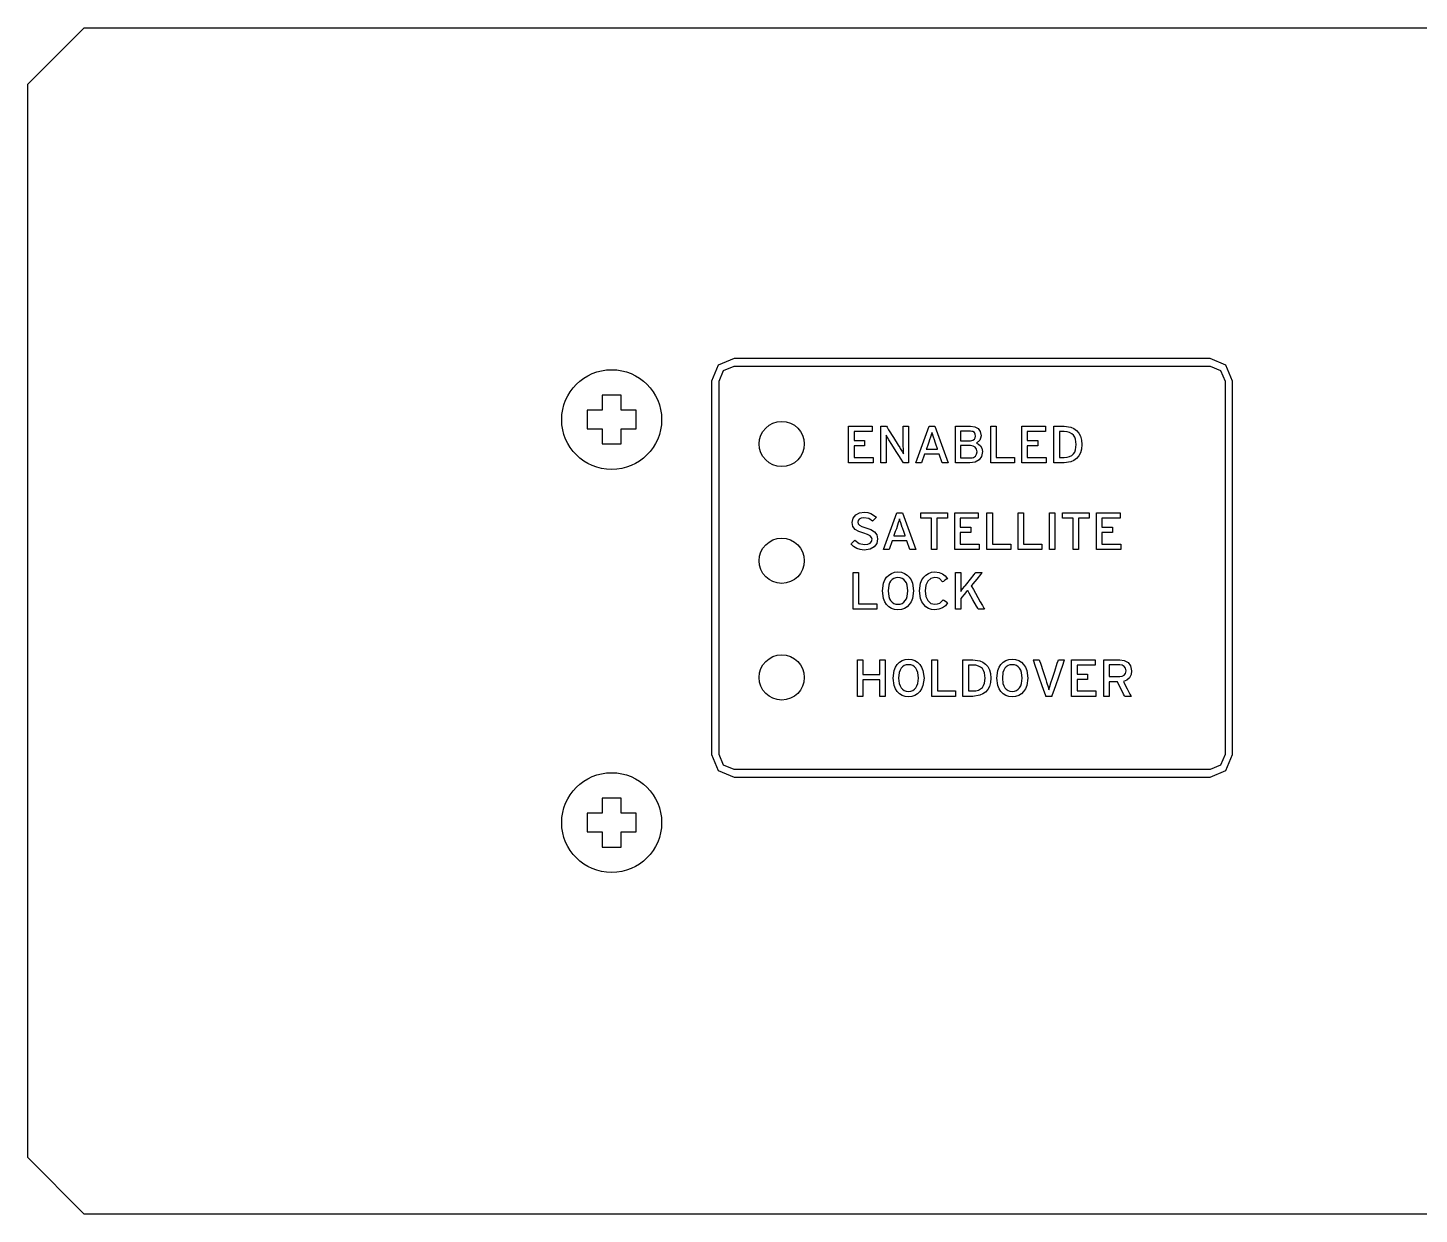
# Model space of a CAD drawing. Extents: x 294.5 to 305.5, y 218.5 to 222.1.
# Drawn here: x 294.5 to 298.194, y 218.902 to 222.052 of the extents above; entities that cross this region are included whole.
import ezdxf

# ---------------------------------------------------------------- set-up
doc = ezdxf.new("R2010")
doc.units = 0
doc.header["$MEASUREMENT"] = 0
doc.layers.get('0').update_dxf_attribs({"linetype": 'CONTINUOUS'})

msp = doc.modelspace()

# ---------------------------------------------------------------- linework, layer by layer
at = {"color": 7}
for points in [[(300, 218.9022), (298.0355, 218.9022), (296.3218, 218.9022), (295.1097, 218.9022), (294.7701, 218.9022), (294.6499, 218.9022), (294.4999, 219.0525), (294.4999, 219.1749), (294.4999, 219.4978), (294.4999, 220.4775), (294.4999, 221.4572), (294.4999, 221.78), (294.4999, 221.9025), (294.6499, 222.0523), (294.7701, 222.0523), (295.1097, 222.0523), (296.3218, 222.0523), (298.0355, 222.0523), (300, 222.0523)], [(296.3755, 221.1741), (296.3331, 221.1566), (296.3155, 221.1141), (296.3155, 221.0715), (296.3155, 220.9592), (296.3155, 220.6185), (296.3155, 220.2778), (296.3155, 220.1655), (296.3155, 220.123), (296.3331, 220.0805), (296.3755, 220.0629), (296.3897, 220.0629), (296.4298, 220.0629), (296.5729, 220.0629), (296.7752, 220.0629), (297.0071, 220.0629), (297.239, 220.0629), (297.4413, 220.0629), (297.5843, 220.0629), (297.6244, 220.0629), (297.6386, 220.0629), (297.681, 220.0805), (297.6986, 220.123), (297.6986, 220.1655), (297.6986, 220.2778), (297.6986, 220.6185), (297.6986, 220.9592), (297.6986, 221.0715), (297.6986, 221.1141), (297.681, 221.1566), (297.6386, 221.1741), (297.6244, 221.1741), (297.5843, 221.1741), (297.4413, 221.1741), (297.239, 221.1741), (297.0071, 221.1741), (296.7752, 221.1741), (296.5729, 221.1741), (296.4298, 221.1741), (296.3897, 221.1741), (296.3755, 221.1741)], [(296.3355, 220.123), (296.3355, 220.1655), (296.3355, 220.2778), (296.3355, 220.4366), (296.3355, 220.6185), (296.3355, 220.8005), (296.3355, 220.9592), (296.3355, 221.0715), (296.3355, 221.1141), (296.3473, 221.1424), (296.3755, 221.1541), (296.3897, 221.1541), (296.4298, 221.1541), (296.5729, 221.1541), (296.7752, 221.1541), (297.0071, 221.1541), (297.239, 221.1541), (297.4413, 221.1541), (297.5843, 221.1541), (297.6244, 221.1541), (297.6386, 221.1541), (297.6669, 221.1424), (297.6786, 221.1141), (297.6786, 221.0715), (297.6786, 220.9592), (297.6786, 220.8005), (297.6786, 220.6185), (297.6786, 220.4366), (297.6786, 220.2778), (297.6786, 220.1655), (297.6786, 220.123), (297.6669, 220.0946), (297.6386, 220.0829), (297.6244, 220.0829), (297.5843, 220.0829), (297.4413, 220.0829), (297.239, 220.0829), (297.0071, 220.0829), (296.7752, 220.0829), (296.5729, 220.0829), (296.4298, 220.0829), (296.3897, 220.0829), (296.3755, 220.0829), (296.3473, 220.0946), (296.3355, 220.123)], [(296.8246, 220.8974), (296.823, 220.9), (296.8186, 220.9069), (296.8124, 220.9166), (296.8052, 220.9278), (296.7981, 220.9389), (296.7919, 220.9486), (296.7875, 220.9555), (296.7858, 220.9581), (296.7787, 220.9703), (296.7787, 220.966), (296.7787, 220.9596), (296.7787, 220.9476), (296.7787, 220.9454), (296.7787, 220.9398), (296.7787, 220.9225), (296.7787, 220.9053), (296.7787, 220.8996), (296.7787, 220.8974), (296.7765, 220.8974), (296.7717, 220.8974), (296.7668, 220.8974), (296.7646, 220.8974), (296.7646, 220.8985), (296.7646, 220.9016), (296.7646, 220.9126), (296.7646, 220.9281), (296.7646, 220.9459), (296.7646, 220.9637), (296.7646, 220.9792), (296.7646, 220.9902), (296.7646, 220.9933), (296.7646, 220.9944), (296.767, 220.9944), (296.7721, 220.9944), (296.7772, 220.9944), (296.7795, 220.9944), (296.7811, 220.9918), (296.7853, 220.9851), (296.7979, 220.9647), (296.8106, 220.9443), (296.8148, 220.9376), (296.8163, 220.9351), (296.8209, 220.9276), (296.8245, 220.9215), (296.8244, 220.9257), (296.8244, 220.9321), (296.8243, 220.9442), (296.8243, 220.9464), (296.8243, 220.9521), (296.8243, 220.9693), (296.8243, 220.9866), (296.8243, 220.9922), (296.8243, 220.9944), (296.8265, 220.9944), (296.8314, 220.9944), (296.8363, 220.9944), (296.8385, 220.9944), (296.8385, 220.9933), (296.8385, 220.9902), (296.8385, 220.9792), (296.8385, 220.9637), (296.8385, 220.9459), (296.8385, 220.9281), (296.8385, 220.9126), (296.8385, 220.9016), (296.8385, 220.8985), (296.8385, 220.8974), (296.8364, 220.8974), (296.8316, 220.8974), (296.8268, 220.8974), (296.8246, 220.8974)], [(297.0013, 220.8974), (296.9996, 220.8974), (296.9953, 220.8974), (296.982, 220.8974), (296.9687, 220.8974), (296.9643, 220.8974), (296.9627, 220.8974), (296.9627, 220.8985), (296.9627, 220.9016), (296.9627, 220.9126), (296.9627, 220.9281), (296.9627, 220.9459), (296.9627, 220.9637), (296.9627, 220.9792), (296.9627, 220.9902), (296.9627, 220.9933), (296.9627, 220.9944), (296.9644, 220.9944), (296.9689, 220.9944), (296.9827, 220.9944), (296.9964, 220.9944), (297.0009, 220.9944), (297.0027, 220.9944), (297.0142, 220.9928), (297.023, 220.988), (297.0287, 220.9801), (297.0306, 220.9693), (297.0297, 220.9626), (297.0271, 220.9572), (297.0183, 220.9496), (297.024, 220.9471), (297.0293, 220.9426), (297.0331, 220.936), (297.0345, 220.9273), (297.0323, 220.9142), (297.0259, 220.9048), (297.0154, 220.8993), (297.0013, 220.8974)], [(297.0025, 220.9812), (297.0014, 220.9812), (296.9984, 220.9812), (296.9894, 220.9812), (296.9805, 220.9812), (296.9775, 220.9812), (296.9764, 220.9812), (296.9764, 220.9801), (296.9764, 220.9773), (296.9764, 220.9686), (296.9764, 220.96), (296.9764, 220.9572), (296.9764, 220.9561), (296.9775, 220.9561), (296.9805, 220.9561), (296.9894, 220.9561), (296.9984, 220.9561), (297.0014, 220.9561), (297.0025, 220.9561), (297.0059, 220.9563), (297.0087, 220.9571), (297.0129, 220.9598), (297.0153, 220.9637), (297.0161, 220.9683), (297.0153, 220.9734), (297.0129, 220.9775), (297.0087, 220.9802), (297.0059, 220.9809), (297.0025, 220.9812)], [(297.251, 220.8974), (297.2499, 220.8974), (297.2469, 220.8974), (297.2377, 220.8974), (297.2286, 220.8974), (297.2256, 220.8974), (297.2244, 220.8974), (297.2244, 220.8985), (297.2244, 220.9016), (297.2244, 220.9126), (297.2244, 220.9281), (297.2244, 220.9459), (297.2244, 220.9637), (297.2244, 220.9792), (297.2244, 220.9902), (297.2244, 220.9933), (297.2244, 220.9944), (297.2256, 220.9944), (297.2286, 220.9944), (297.2377, 220.9944), (297.2469, 220.9944), (297.2499, 220.9944), (297.251, 220.9944), (297.2695, 220.9916), (297.2775, 220.9881), (297.2845, 220.983), (297.2903, 220.9763), (297.2946, 220.9679), (297.2974, 220.9578), (297.2983, 220.9459), (297.2974, 220.934), (297.2945, 220.9239), (297.2901, 220.9155), (297.2842, 220.9088), (297.2772, 220.9037), (297.2692, 220.9002), (297.251, 220.8974)], [(297.251, 220.9802), (297.2492, 220.9802), (297.245, 220.9802), (297.2409, 220.9802), (297.239, 220.9802), (297.239, 220.9794), (297.239, 220.9772), (297.239, 220.9694), (297.239, 220.9584), (297.239, 220.9457), (297.239, 220.9331), (297.239, 220.9221), (297.239, 220.9143), (297.239, 220.9121), (297.239, 220.9113), (297.2409, 220.9113), (297.245, 220.9113), (297.2492, 220.9113), (297.251, 220.9113), (297.2591, 220.912), (297.2658, 220.9139), (297.2714, 220.9169), (297.2759, 220.921), (297.2793, 220.926), (297.2816, 220.9319), (297.2834, 220.9459), (297.2816, 220.9598), (297.2793, 220.9657), (297.2759, 220.9707), (297.2714, 220.9747), (297.2658, 220.9777), (297.2591, 220.9795), (297.251, 220.9802)], [(296.9076, 220.9557), (296.9034, 220.9679), (296.9014, 220.9739), (296.9001, 220.9781), (296.8989, 220.9739), (296.8971, 220.9681), (296.8931, 220.9557), (296.8928, 220.9548), (296.8919, 220.9522), (296.8892, 220.9446), (296.8866, 220.9369), (296.8857, 220.9343), (296.8853, 220.9334), (296.8866, 220.9334), (296.89, 220.9334), (296.9003, 220.9334), (296.9107, 220.9334), (296.9141, 220.9334), (296.9154, 220.9334), (296.915, 220.9343), (296.9141, 220.9369), (296.9115, 220.9446), (296.9088, 220.9522), (296.9079, 220.9548), (296.9076, 220.9557)], [(297.0028, 220.9429), (297.0017, 220.9429), (296.9987, 220.9429), (296.9896, 220.9429), (296.9805, 220.9429), (296.9775, 220.9429), (296.9764, 220.9429), (296.9764, 220.9415), (296.9764, 220.9378), (296.9764, 220.9327), (296.9764, 220.9268), (296.9764, 220.9208), (296.9764, 220.9157), (296.9764, 220.912), (296.9764, 220.9106), (296.9775, 220.9106), (296.9804, 220.9106), (296.9894, 220.9106), (296.9983, 220.9106), (297.0012, 220.9106), (297.0023, 220.9106), (297.0068, 220.9109), (297.0106, 220.9118), (297.0136, 220.9132), (297.016, 220.9151), (297.019, 220.9201), (297.02, 220.9266), (297.0188, 220.9334), (297.0155, 220.9385), (297.0101, 220.9417), (297.0028, 220.9429)], [(296.72, 220.6658), (296.7098, 220.6669), (296.7005, 220.6701), (296.6923, 220.675), (296.6855, 220.6814), (296.6871, 220.683), (296.6906, 220.6865), (296.6942, 220.69), (296.6958, 220.6916), (296.7075, 220.6832), (296.7211, 220.6801), (296.73, 220.681), (296.7363, 220.6836), (296.74, 220.6881), (296.7412, 220.6943), (296.7401, 220.6993), (296.7363, 220.7033), (296.7296, 220.7068), (296.7194, 220.7102), (296.7059, 220.7148), (296.6963, 220.7203), (296.6907, 220.728), (296.6888, 220.7391), (296.6913, 220.7503), (296.6982, 220.7589), (296.7084, 220.7643), (296.7209, 220.7662), (296.7302, 220.7653), (296.7385, 220.7626), (296.7528, 220.753), (296.7511, 220.7513), (296.7476, 220.7477), (296.744, 220.7441), (296.7424, 220.7425), (296.7324, 220.7493), (296.7199, 220.7516), (296.7125, 220.7507), (296.7075, 220.7481), (296.7045, 220.7443), (296.7036, 220.7397), (296.7045, 220.7352), (296.7079, 220.7315), (296.7144, 220.7281), (296.7248, 220.7245), (296.7377, 220.7199), (296.7476, 220.7142), (296.7538, 220.7064), (296.756, 220.6953), (296.7538, 220.6833), (296.7473, 220.674), (296.7361, 220.668), (296.72, 220.6658)], [(296.8216, 220.7258), (296.8174, 220.7379), (296.8155, 220.7438), (296.8141, 220.7482), (296.813, 220.7439), (296.8111, 220.738), (296.807, 220.7255), (296.8067, 220.7246), (296.8058, 220.7221), (296.8031, 220.7145), (296.8004, 220.7069), (296.7995, 220.7044), (296.7992, 220.7035), (296.8005, 220.7035), (296.8039, 220.7035), (296.8142, 220.7035), (296.8245, 220.7035), (296.8279, 220.7035), (296.8292, 220.7035), (296.8289, 220.7044), (296.828, 220.707), (296.8254, 220.7147), (296.8228, 220.7223), (296.8219, 220.7249), (296.8216, 220.7258)], [(296.8101, 220.5071), (296.801, 220.5081), (296.793, 220.5108), (296.7859, 220.5152), (296.78, 220.5212), (296.7752, 220.5285), (296.7718, 220.537), (296.7689, 220.5573), (296.7718, 220.5776), (296.7752, 220.5862), (296.78, 220.5935), (296.7859, 220.5994), (296.793, 220.6038), (296.801, 220.6066), (296.8101, 220.6075), (296.8191, 220.6066), (296.8272, 220.6038), (296.8342, 220.5994), (296.8401, 220.5935), (296.8449, 220.5862), (296.8484, 220.5776), (296.8513, 220.5573), (296.8484, 220.537), (296.8449, 220.5285), (296.8401, 220.5212), (296.8342, 220.5152), (296.8272, 220.5108), (296.8191, 220.5081), (296.8101, 220.5071)], [(296.8101, 220.5929), (296.8041, 220.5923), (296.7988, 220.5905), (296.7943, 220.5875), (296.7906, 220.5834), (296.7876, 220.5783), (296.7855, 220.5722), (296.7838, 220.5573), (296.7855, 220.5426), (296.7876, 220.5365), (296.7906, 220.5314), (296.7943, 220.5273), (296.7988, 220.5242), (296.8041, 220.5224), (296.8101, 220.5217), (296.8161, 220.5224), (296.8213, 220.5242), (296.8258, 220.5273), (296.8296, 220.5314), (296.8325, 220.5365), (296.8346, 220.5426), (296.8363, 220.5573), (296.8346, 220.5722), (296.8325, 220.5783), (296.8296, 220.5834), (296.8258, 220.5875), (296.8213, 220.5905), (296.8161, 220.5923), (296.8101, 220.5929)], [(296.9084, 220.5071), (296.8994, 220.5081), (296.8914, 220.5108), (296.8844, 220.5152), (296.8785, 220.5212), (296.8737, 220.5285), (296.8703, 220.537), (296.8674, 220.5573), (296.8703, 220.5776), (296.8737, 220.5862), (296.8785, 220.5935), (296.8844, 220.5994), (296.8914, 220.6038), (296.8994, 220.6066), (296.9084, 220.6075), (296.9194, 220.6063), (296.9284, 220.6028), (296.9357, 220.5971), (296.9415, 220.5892), (296.9394, 220.588), (296.935, 220.5853), (296.9306, 220.5826), (296.9286, 220.5814), (296.9204, 220.5901), (296.9151, 220.5922), (296.9084, 220.5929), (296.8972, 220.5905), (296.889, 220.5834), (296.884, 220.5722), (296.8823, 220.5573), (296.884, 220.5426), (296.889, 220.5314), (296.8972, 220.5242), (296.9084, 220.5217), (296.9153, 220.5225), (296.9211, 220.5249), (296.9298, 220.5339), (296.9317, 220.5327), (296.9359, 220.5299), (296.9401, 220.5271), (296.942, 220.5258), (296.9359, 220.5179), (296.9281, 220.512), (296.9189, 220.5084), (296.9084, 220.5071)], [(297.023, 220.5088), (297.0218, 220.511), (297.0187, 220.5166), (297.0091, 220.5338), (296.9995, 220.5509), (296.9964, 220.5565), (296.9952, 220.5587), (296.9944, 220.5577), (296.9924, 220.5553), (296.9861, 220.5478), (296.9799, 220.5404), (296.9778, 220.5379), (296.9771, 220.537), (296.9771, 220.5358), (296.9771, 220.5326), (296.9771, 220.5229), (296.9771, 220.5132), (296.9771, 220.51), (296.9771, 220.5088), (296.9748, 220.5088), (296.9699, 220.5088), (296.965, 220.5088), (296.9628, 220.5088), (296.9628, 220.5099), (296.9628, 220.513), (296.9628, 220.524), (296.9628, 220.5396), (296.9628, 220.5575), (296.9628, 220.5754), (296.9628, 220.5909), (296.9628, 220.602), (296.9628, 220.6051), (296.9628, 220.6061), (296.965, 220.6061), (296.9699, 220.6061), (296.9748, 220.6061), (296.9771, 220.6061), (296.9771, 220.6047), (296.9771, 220.6009), (296.9771, 220.5894), (296.9771, 220.5778), (296.9771, 220.574), (296.9771, 220.5726), (296.9767, 220.5556), (296.9818, 220.5623), (296.9881, 220.5702), (296.9893, 220.5717), (296.9926, 220.5758), (297.0024, 220.5882), (297.0123, 220.6005), (297.0155, 220.6046), (297.0167, 220.6061), (297.0193, 220.6061), (297.025, 220.6061), (297.0308, 220.6061), (297.0334, 220.6061), (297.0321, 220.6046), (297.0289, 220.6006), (297.0191, 220.5885), (297.0093, 220.5764), (297.0061, 220.5724), (297.0049, 220.5709), (297.0064, 220.5682), (297.0103, 220.5612), (297.0159, 220.5512), (297.0222, 220.5399), (297.0286, 220.5285), (297.0342, 220.5185), (297.0381, 220.5115), (297.0396, 220.5088), (297.037, 220.5088), (297.0313, 220.5088), (297.0256, 220.5088), (297.023, 220.5088)], [(296.8382, 220.2759), (296.8292, 220.2768), (296.8211, 220.2796), (296.8141, 220.284), (296.8081, 220.2899), (296.8034, 220.2971), (296.7999, 220.3056), (296.797, 220.3257), (296.7999, 220.346), (296.8034, 220.3546), (296.8081, 220.3619), (296.8141, 220.3678), (296.8211, 220.3722), (296.8292, 220.375), (296.8382, 220.3759), (296.8472, 220.375), (296.8553, 220.3722), (296.8623, 220.3678), (296.8683, 220.3619), (296.873, 220.3546), (296.8765, 220.346), (296.8794, 220.3257), (296.8765, 220.3056), (296.873, 220.2971), (296.8683, 220.2899), (296.8623, 220.284), (296.8553, 220.2796), (296.8472, 220.2768), (296.8382, 220.2759)], [(296.8382, 220.3613), (296.8322, 220.3607), (296.827, 220.3589), (296.8224, 220.3559), (296.8187, 220.3518), (296.8158, 220.3467), (296.8137, 220.3406), (296.8119, 220.3257), (296.8137, 220.3111), (296.8158, 220.305), (296.8187, 220.3), (296.8224, 220.2959), (296.827, 220.2929), (296.8322, 220.2911), (296.8382, 220.2905), (296.8442, 220.2911), (296.8495, 220.2929), (296.854, 220.2959), (296.8577, 220.3), (296.8606, 220.305), (296.8628, 220.3111), (296.8645, 220.3257), (296.8628, 220.3406), (296.8606, 220.3467), (296.8577, 220.3518), (296.854, 220.3559), (296.8495, 220.3589), (296.8442, 220.3607), (296.8382, 220.3613)], [(297.0093, 220.2772), (297.0081, 220.2772), (297.0051, 220.2772), (296.996, 220.2772), (296.9868, 220.2772), (296.9838, 220.2772), (296.9827, 220.2772), (296.9827, 220.2783), (296.9827, 220.2814), (296.9827, 220.2924), (296.9827, 220.308), (296.9827, 220.3259), (296.9827, 220.3438), (296.9827, 220.3593), (296.9827, 220.3704), (296.9827, 220.3735), (296.9827, 220.3746), (296.9838, 220.3746), (296.9868, 220.3746), (296.996, 220.3746), (297.0051, 220.3746), (297.0081, 220.3746), (297.0093, 220.3746), (297.0277, 220.3718), (297.0357, 220.3682), (297.0427, 220.3631), (297.0485, 220.3564), (297.0529, 220.3479), (297.0556, 220.3378), (297.0566, 220.3257), (297.0556, 220.3138), (297.0528, 220.3037), (297.0483, 220.2953), (297.0425, 220.2886), (297.0354, 220.2835), (297.0274, 220.28), (297.0093, 220.2772)], [(297.0093, 220.3603), (297.0074, 220.3603), (297.0033, 220.3603), (296.9991, 220.3603), (296.9972, 220.3603), (296.9972, 220.3595), (296.9972, 220.3574), (296.9972, 220.3496), (296.9972, 220.3385), (296.9972, 220.3259), (296.9972, 220.3133), (296.9972, 220.3022), (296.9972, 220.2944), (296.9972, 220.2922), (296.9972, 220.2915), (296.9991, 220.2915), (297.0033, 220.2915), (297.0074, 220.2915), (297.0093, 220.2915), (297.0173, 220.2921), (297.0241, 220.294), (297.0297, 220.2969), (297.0342, 220.301), (297.0376, 220.3059), (297.04, 220.3118), (297.0418, 220.3257), (297.04, 220.3399), (297.0376, 220.3458), (297.0342, 220.3508), (297.0297, 220.3548), (297.0241, 220.3578), (297.0173, 220.3597), (297.0093, 220.3603)], [(297.1135, 220.2759), (297.1046, 220.2768), (297.0965, 220.2796), (297.0895, 220.284), (297.0836, 220.2899), (297.0789, 220.2971), (297.0754, 220.3056), (297.0725, 220.3257), (297.0754, 220.346), (297.0789, 220.3546), (297.0836, 220.3619), (297.0895, 220.3678), (297.0965, 220.3722), (297.1046, 220.375), (297.1135, 220.3759), (297.1226, 220.375), (297.1306, 220.3722), (297.1377, 220.3678), (297.1436, 220.3619), (297.1484, 220.3546), (297.1519, 220.346), (297.1547, 220.3257), (297.1519, 220.3056), (297.1484, 220.2971), (297.1436, 220.2899), (297.1377, 220.284), (297.1306, 220.2796), (297.1226, 220.2768), (297.1135, 220.2759)], [(297.1135, 220.3613), (297.1075, 220.3607), (297.1023, 220.3589), (297.0978, 220.3559), (297.094, 220.3518), (297.0911, 220.3467), (297.089, 220.3406), (297.0873, 220.3257), (297.089, 220.3111), (297.0911, 220.305), (297.094, 220.3), (297.0978, 220.2959), (297.1023, 220.2929), (297.1075, 220.2911), (297.1135, 220.2905), (297.1196, 220.2911), (297.1249, 220.2929), (297.1294, 220.2959), (297.1332, 220.3), (297.1361, 220.305), (297.1383, 220.3111), (297.14, 220.3257), (297.1383, 220.3406), (297.1361, 220.3467), (297.1332, 220.3518), (297.1294, 220.3559), (297.1249, 220.3589), (297.1196, 220.3607), (297.1135, 220.3613)], [(297.2185, 220.2772), (297.2161, 220.2772), (297.2108, 220.2772), (297.2055, 220.2772), (297.2031, 220.2772), (297.2027, 220.2783), (297.2016, 220.2814), (297.1978, 220.2924), (297.1924, 220.308), (297.1862, 220.3259), (297.18, 220.3438), (297.1746, 220.3593), (297.1708, 220.3704), (297.1697, 220.3735), (297.1693, 220.3746), (297.1718, 220.3746), (297.1773, 220.3746), (297.1828, 220.3746), (297.1853, 220.3746), (297.1861, 220.3719), (297.1884, 220.3649), (297.1953, 220.3435), (297.2023, 220.3222), (297.2046, 220.3152), (297.2054, 220.3125), (297.2085, 220.3028), (297.2109, 220.2949), (297.2133, 220.303), (297.2163, 220.3128), (297.2171, 220.3155), (297.2194, 220.3225), (297.2263, 220.3437), (297.2332, 220.3649), (297.2354, 220.3719), (297.2363, 220.3746), (297.2387, 220.3746), (297.2441, 220.3746), (297.2495, 220.3746), (297.2519, 220.3746), (297.2515, 220.3735), (297.2505, 220.3704), (297.2467, 220.3593), (297.2413, 220.3438), (297.2352, 220.3259), (297.2291, 220.308), (297.2237, 220.2924), (297.2199, 220.2814), (297.2189, 220.2783), (297.2185, 220.2772)], [(297.4089, 220.3169), (297.4097, 220.3152), (297.412, 220.3107), (297.4189, 220.2971), (297.4258, 220.2834), (297.428, 220.2789), (297.4289, 220.2772), (297.4263, 220.2772), (297.4205, 220.2772), (297.4147, 220.2772), (297.4121, 220.2772), (297.4113, 220.2789), (297.4091, 220.2833), (297.4024, 220.2966), (297.3958, 220.3099), (297.3936, 220.3142), (297.3928, 220.3159), (297.3893, 220.3159), (297.3818, 220.3159), (297.3742, 220.3159), (297.3707, 220.3159), (297.3707, 220.3142), (297.3707, 220.3099), (297.3707, 220.2966), (297.3707, 220.2833), (297.3707, 220.2789), (297.3707, 220.2772), (297.3685, 220.2772), (297.3636, 220.2772), (297.3587, 220.2772), (297.3565, 220.2772), (297.3565, 220.2783), (297.3565, 220.2814), (297.3565, 220.2924), (297.3565, 220.308), (297.3565, 220.3259), (297.3565, 220.3438), (297.3565, 220.3593), (297.3565, 220.3704), (297.3565, 220.3735), (297.3565, 220.3746), (297.3583, 220.3746), (297.3631, 220.3746), (297.3778, 220.3746), (297.3924, 220.3746), (297.3972, 220.3746), (297.3991, 220.3746), (297.4111, 220.3728), (297.4211, 220.3675), (297.4279, 220.3584), (297.4304, 220.3454), (297.4289, 220.3348), (297.4246, 220.3266), (297.4178, 220.3206), (297.4089, 220.3169)], [(297.3991, 220.3606), (297.3978, 220.3606), (297.3946, 220.3606), (297.3849, 220.3606), (297.3752, 220.3606), (297.372, 220.3606), (297.3707, 220.3606), (297.3707, 220.3593), (297.3707, 220.3558), (297.3707, 220.3451), (297.3707, 220.3343), (297.3707, 220.3308), (297.3707, 220.3295), (297.372, 220.3295), (297.3752, 220.3295), (297.3849, 220.3295), (297.3946, 220.3295), (297.3978, 220.3295), (297.3991, 220.3295), (297.4058, 220.3304), (297.411, 220.3333), (297.4145, 220.3382), (297.4157, 220.3451), (297.4145, 220.3518), (297.411, 220.3567), (297.4058, 220.3596), (297.3991, 220.3606)]]:
    msp.add_lwpolyline(points, dxfattribs=at)
for points in [[(296.1149, 220.9873), (296.1149, 221.0371), (296.0751, 221.0371), (296.0751, 221.0771), (296.0249, 221.0771), (296.0249, 221.0371), (295.9849, 221.0371), (295.9849, 220.9873), (296.0249, 220.9873), (296.0249, 220.9473), (296.0751, 220.9473), (296.0751, 220.9873)], [(296.6792, 220.8974), (296.6792, 220.9944), (296.7419, 220.9944), (296.7419, 220.9802), (296.6938, 220.9802), (296.6938, 220.9564), (296.7217, 220.9564), (296.7217, 220.9422), (296.6938, 220.9422), (296.6938, 220.9113), (296.7439, 220.9113), (296.7439, 220.8974)], [(296.9279, 220.8974), (296.9198, 220.9205), (296.8809, 220.9205), (296.8728, 220.8974), (296.8577, 220.8974), (296.8926, 220.9944), (296.9081, 220.9944), (296.9435, 220.8974)], [(297.0564, 220.8974), (297.0564, 220.9944), (297.071, 220.9944), (297.071, 220.9117), (297.1195, 220.9117), (297.1195, 220.8974)], [(297.139, 220.8974), (297.139, 220.9944), (297.2017, 220.9944), (297.2017, 220.9802), (297.1536, 220.9802), (297.1536, 220.9564), (297.1815, 220.9564), (297.1815, 220.9422), (297.1536, 220.9422), (297.1536, 220.9113), (297.2037, 220.9113), (297.2037, 220.8974)], [(296.8419, 220.6672), (296.8338, 220.6902), (296.7948, 220.6902), (296.7868, 220.6672), (296.7716, 220.6672), (296.8067, 220.7645), (296.8221, 220.7645), (296.8575, 220.6672)], [(296.9135, 220.7503), (296.9135, 220.6672), (296.8989, 220.6672), (296.8989, 220.7503), (296.8706, 220.7503), (296.8706, 220.7645), (296.9418, 220.7645), (296.9418, 220.7503)], [(296.961, 220.6672), (296.961, 220.7645), (297.0235, 220.7645), (297.0235, 220.7503), (296.9755, 220.7503), (296.9755, 220.7262), (297.0035, 220.7262), (297.0035, 220.7123), (296.9755, 220.7123), (296.9755, 220.6814), (297.0257, 220.6814), (297.0257, 220.6672)], [(297.0464, 220.6672), (297.0464, 220.7645), (297.061, 220.7645), (297.061, 220.6814), (297.1095, 220.6814), (297.1095, 220.6672)], [(297.129, 220.6672), (297.129, 220.7645), (297.1436, 220.7645), (297.1436, 220.6814), (297.192, 220.6814), (297.192, 220.6672)], [(297.2124, 220.6672), (297.2124, 220.7645), (297.227, 220.7645), (297.227, 220.6672)], [(297.2897, 220.7503), (297.2897, 220.6672), (297.2751, 220.6672), (297.2751, 220.7503), (297.2468, 220.7503), (297.2468, 220.7645), (297.318, 220.7645), (297.318, 220.7503)], [(297.3372, 220.6672), (297.3372, 220.7645), (297.3999, 220.7645), (297.3999, 220.7503), (297.3518, 220.7503), (297.3518, 220.7262), (297.3797, 220.7262), (297.3797, 220.7123), (297.3518, 220.7123), (297.3518, 220.6814), (297.4019, 220.6814), (297.4019, 220.6672)], [(296.6909, 220.5088), (296.6909, 220.6061), (296.7055, 220.6061), (296.7055, 220.5231), (296.7539, 220.5231), (296.7539, 220.5088)], [(296.7617, 220.2772), (296.7617, 220.321), (296.717, 220.321), (296.717, 220.2772), (296.7024, 220.2772), (296.7024, 220.3746), (296.717, 220.3746), (296.717, 220.3352), (296.7617, 220.3352), (296.7617, 220.3746), (296.7763, 220.3746), (296.7763, 220.2772)], [(296.9001, 220.2772), (296.9001, 220.3746), (296.9147, 220.3746), (296.9147, 220.2915), (296.9632, 220.2915), (296.9632, 220.2772)], [(297.2711, 220.2772), (297.2711, 220.3746), (297.3336, 220.3746), (297.3336, 220.3603), (297.2856, 220.3603), (297.2856, 220.3362), (297.3136, 220.3362), (297.3136, 220.322), (297.2856, 220.322), (297.2856, 220.2915), (297.3358, 220.2915), (297.3358, 220.2772)], [(296.1149, 219.9171), (296.1149, 219.967), (296.0751, 219.967), (296.0751, 220.007), (296.0249, 220.007), (296.0249, 219.967), (295.9849, 219.967), (295.9849, 219.9171), (296.0249, 219.9171), (296.0249, 219.8771), (296.0751, 219.8771), (296.0751, 219.9171)]]:
    msp.add_lwpolyline(points, close=True, dxfattribs=at)
for centre, radius in [((296.05, 221.012), 0.1326), ((296.5015, 220.9473), 0.06), ((296.5015, 220.6373), 0.06), ((296.5015, 220.3274), 0.06), ((296.05, 219.9419), 0.1326)]:
    msp.add_circle(centre, radius, dxfattribs=at)

doc.saveas('drawing.dxf')
